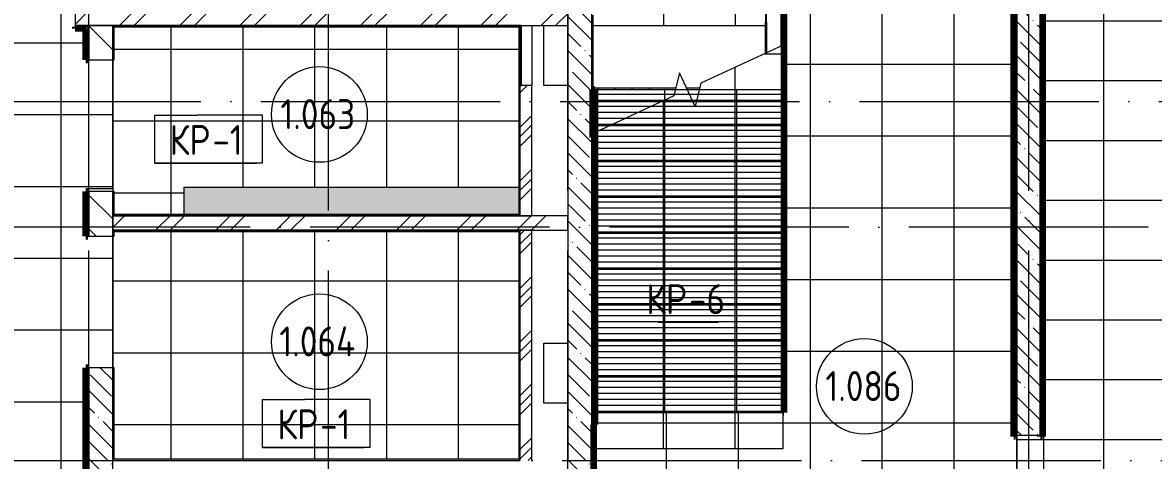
# Model space of a CAD drawing. Header units: millimetres. Extents: x -4370 to 196781, y -4577 to 61202.
# Drawn here: x 131946 to 141390, y 51675 to 55336 of the extents above; entities that cross this region are included whole.
import ezdxf

# ---------------------------------------------------------------- set-up
doc = ezdxf.new("R2010")
doc.units = ezdxf.units.MM
doc.linetypes.add('ADSK_Линия сетки', pattern=[2500, 2000, -250, 0, -250])
for name, color, linetype, lineweight in [('A-AREA-____-IDEN', 2, 'Continuous', 20), ('A-FLOR-____-IDEN', 11, 'Continuous', 20), ('A-FLOR-____-OTLN', 192, 'Continuous', 9), ('A-FLOR-____-PATT', 8, 'Continuous', 9), ('A-GENM-____-MCUT', 13, 'Continuous', 9), ('A-GENM-____-OTLN', 13, 'Continuous', 9), ('A-ROOF-___-IDEN', 132, 'Continuous', 20), ('A-ROOF-____-OTLN', 132, 'Continuous', 9), ('A-ROOF-____-PATT', 132, 'Continuous', 9), ('A-ROOF-FNSH-MCUT', 132, 'Continuous', 9), ('A-WALL-____-MCUT', 113, 'Continuous', 9), ('A-WALL-____-PATT', 111, 'Continuous', 9), ('A-WALL-FNSH-MCUT', 113, 'Continuous', 9), ('I-WALL-____-OTLN', 2, 'Continuous', 9), ('S-GRID-____-OTLN', 1, 'Continuous', 9), ('S-STRS-____-MBND', 31, 'Continuous', 9), ('S-STRS-____-OTLN', 31, 'Continuous', 9)]:
    doc.layers.add(name, color=color, linetype=linetype, lineweight=lineweight)
doc.styles.add('GOST Common_1', font='GOST_Common.ttf', dxfattribs={"width": 0.9, "height": 250})
pattern_1 = [(270, (136698.5, 51775), (600, 4e-14), []), (0, (136698.5, 51775), (0, 600), [])]
pattern_2 = [(45, (0, 0), (-251.4472, 251.4472), []), (45, (0, 381), (-251.4472, 251.4472), [])]
pattern_3 = [(135, (0, 0), (-142.5612, -142.5612), []), (135, (142.56, 0), (-142.5612, -142.5612), [252.016, -50.403, 3.353, -47.05])]

# ---------------------------------------------------------------- blocks, each defined once
blk = doc.blocks.new('ASML_АР_Отделка Люка - ВО Отделка люков_Грунтовка 0_Шпатлевка 0_Окраска 0_0-42722003-О_АИ_ПП_0_000_Целиком')
at = {"layer": 'A-GENM-____-MCUT', "color": 130, "lineweight": 25}
for p, q in [((250, 3), (-250, 3)), ((-250, 3), (-250, 0)), ((250, 0), (250, 3)), ((-250, 0), (250, 0))]:
    blk.add_line(p, q, dxfattribs=at)
blk = doc.blocks.new('0083_СОШ675_АР_R22_rvt-1-О_АИ_ПП_0_000_Целиком')
at = {"layer": 'A-FLOR-____-PATT', "lineweight": 5}
blk.add_hatch(color=221, dxfattribs=at).paths.add_polyline_path([(133295, 53730), (136090, 53730), (136090, 53960), (133295, 53960)])
at = {"layer": 'A-WALL-____-PATT', "lineweight": 5}
h = blk.add_hatch(dxfattribs=at)
h.set_pattern_fill('FP_3', color=10, style=0, pattern_type=2)
h.set_pattern_definition(pattern_3)
h.paths.add_polyline_path([(140450, 50095), (140450, 50245), (140250, 50245), (140250, 50095)])
h.paths.add_polyline_path([(140250, 51885), (140450, 51885), (140450, 58975), (140250, 58975), (140250, 54799.8)])
h = blk.add_hatch(dxfattribs=at)
h.set_pattern_fill('FP_3', color=10, style=0, pattern_type=2)
h.set_pattern_definition(pattern_3)
h.paths.add_polyline_path([(136700, 50095), (136700, 58775), (136500, 58775), (136500, 50095)])
h = blk.add_hatch(dxfattribs=at)
h.set_pattern_fill('FP_7', color=10, style=0, pattern_type=2)
h.set_pattern_definition(pattern_2)
h.paths.add_polyline_path([(136110, 55310), (136500, 55310), (136500, 55430), (132385, 55430), (132385, 55310), (136107, 55310)])
h.paths.add_polyline_path([(131152.9, 55310), (131285, 55310), (131285, 55430), (130405, 55430), (130405, 55310)])
h = blk.add_hatch(dxfattribs=at)
h.set_pattern_fill('FP_4', color=10, style=0, pattern_type=2)
h.set_pattern_definition([(135, (0, 0), (-141.42136, -141.42136), [])])
h.paths.add_polyline_path([(132500, 53550), (132700, 53550), (132700, 53923.9), (132500, 53923.9)])
h.paths.add_polyline_path([(132700, 55023.9), (132700, 55310), (132500, 55310), (132500, 55023.9)])
h = blk.add_hatch(dxfattribs=at)
h.set_pattern_fill('FP_8', color=10, style=0, pattern_type=2)
h.set_pattern_definition([(45, (0, 0), (-224.5064, 224.5064), []), (45, (79.38, 0), (0, 449.0128), []), (45, (-79.38, 0), (0, 449.0128), [])])
h.paths.add_polyline_path([(136107, 49750), (136200, 49750), (136200, 51555), (136100, 51555), (136100, 49750)])
h.paths.add_polyline_path([(136200, 51675), (136200, 53600), (136100, 53600), (136100, 51675), (136120.5, 51675)])
h.paths.add_polyline_path([(136100, 53720), (136200, 53720), (136200, 54810), (136100, 54810), (136100, 54799.8)])
h = blk.add_hatch(dxfattribs=at)
h.set_pattern_fill('FP_7', color=10, style=0, pattern_type=2)
h.set_pattern_definition(pattern_2)
h.paths.add_polyline_path([(136120.5, 53600), (136500, 53600), (136500, 53720), (132700, 53720), (132700, 53600), (136100, 53600)])
h = blk.add_hatch(dxfattribs=at)
h.set_pattern_fill('FP_3', color=10, style=0, pattern_type=2)
h.set_pattern_definition(pattern_3)
h.paths.add_polyline_path([(132700, 49250), (132700, 52450), (132500, 52450), (132500, 49250)])
at = {"layer": 'S-STRS-____-OTLN', "lineweight": 5}
h = blk.add_hatch(dxfattribs=at)
h.set_pattern_fill('FP_31', color=256, style=0, pattern_type=2)
h.set_pattern_definition([(270, (136700, 55310), (600, 4e-14), []), (0, (136700, 55310), (0, 600), [])])
h.paths.add_polyline_path([(138150, 55310), (138150, 55560), (136710, 55560), (136710, 55310)])
h = blk.add_hatch(dxfattribs=at)
h.set_pattern_fill('FP_9', color=256, style=0, pattern_type=2)
h.set_pattern_definition(pattern_1)
h.paths.add_polyline_path([(138298.5, 54775), (138298.5, 55075), (138141.9, 55075), (137611.8, 54827.8), (137598.9, 54775)])
h.paths.add_polyline_path([(137498.5, 54775), (137432.5, 54916.6), (137398.1, 54775)])
h = blk.add_hatch(dxfattribs=at)
h.set_pattern_fill('FP_9', color=256, style=0, pattern_type=2)
h.set_pattern_definition(pattern_1)
h.paths.add_polyline_path([(136855.1, 54475), (138298.5, 54475), (138298.5, 54775), (137598.9, 54775), (137564.5, 54633.4), (137498.5, 54775), (137398.1, 54775), (137385.2, 54722.2), (137362.4, 54711.5)])
h = blk.add_hatch(dxfattribs=at)
h.set_pattern_fill('FP_9', color=256, style=0, pattern_type=2)
h.set_pattern_definition(pattern_1)
h.paths.add_polyline_path([(136855.1, 54175), (138298.5, 54175), (138298.5, 54475), (136855.1, 54475), (136725, 54414.3), (136725, 54175)])
h = blk.add_hatch(dxfattribs=at)
h.set_pattern_fill('FP_9', color=256, style=0, pattern_type=2)
h.set_pattern_definition(pattern_1)
h.paths.add_polyline_path([(138298.5, 53875), (138298.5, 54175), (136725, 54175), (136725, 53875), (137362.4, 53875)])
h = blk.add_hatch(dxfattribs=at)
h.set_pattern_fill('FP_9', color=256, style=0, pattern_type=2)
h.set_pattern_definition(pattern_1)
h.paths.add_polyline_path([(138298.5, 53575), (138298.5, 53875), (136725, 53875), (136725, 53575), (137362.4, 53575)])
h = blk.add_hatch(dxfattribs=at)
h.set_pattern_fill('FP_9', color=256, style=0, pattern_type=2)
h.set_pattern_definition(pattern_1)
h.paths.add_polyline_path([(137362.4, 53275), (138298.5, 53275), (138298.5, 53575), (136725, 53575), (136725, 53275)])
h = blk.add_hatch(dxfattribs=at)
h.set_pattern_fill('FP_9', color=256, style=0, pattern_type=2)
h.set_pattern_definition(pattern_1)
h.paths.add_polyline_path([(137362.4, 52975), (138298.5, 52975), (138298.5, 53275), (136725, 53275), (136725, 52975)])
h = blk.add_hatch(dxfattribs=at)
h.set_pattern_fill('FP_9', color=256, style=0, pattern_type=2)
h.set_pattern_definition(pattern_1)
h.paths.add_polyline_path([(138298.5, 52675), (138298.5, 52975), (136725, 52975), (136725, 52675), (137362.4, 52675)])
h = blk.add_hatch(dxfattribs=at)
h.set_pattern_fill('FP_9', color=256, style=0, pattern_type=2)
h.set_pattern_definition(pattern_1)
h.paths.add_polyline_path([(137362.4, 52375), (138298.5, 52375), (138298.5, 52675), (136725, 52675), (136725, 52375)])
h = blk.add_hatch(dxfattribs=at)
h.set_pattern_fill('FP_9', color=256, style=0, pattern_type=2)
h.set_pattern_definition(pattern_1)
h.paths.add_polyline_path([(137362.4, 52075), (138298.5, 52075), (138298.5, 52375), (136725, 52375), (136725, 52075)])
h = blk.add_hatch(dxfattribs=at)
h.set_pattern_fill('FP_9', color=256, style=0, pattern_type=2)
h.set_pattern_definition(pattern_1)
h.paths.add_polyline_path([(136715, 51775), (138298.5, 51775), (138298.5, 52075), (136725, 52075), (136725, 51975), (136715, 51975)])
at = {"layer": 'A-FLOR-____-OTLN', "color": 90}
for p, q in [((136300, 54810), (136300, 55310)), ((136500, 54810), (136300, 54810)), ((133295, 53960), (136090, 53960)), ((133295, 53730), (133295, 53960)), ((136300, 52155), (136300, 52655)), ((136300, 52655), (136500, 52655)), ((136500, 52155), (136300, 52155))]:
    blk.add_line(p, q, dxfattribs=at)
at = {"layer": 'A-WALL-____-MCUT', "color": 50, "lineweight": 13}
for p, q in [((140450, 51885), (140450, 58975)), ((136500, 58775), (136500, 53720)), ((136700, 50280), (136700, 58775)), ((140250, 58775), (140250, 51885)), ((132385, 55430), (132385, 55310)), ((136500, 55310), (136500, 55430)), ((132385, 55310), (136107, 55310)), ((132700, 55310), (132500, 55310)), ((132500, 55310), (132500, 55023.9)), ((132700, 55023.9), (132700, 55310)), ((136110, 55310), (136500, 55310)), ((132500, 55023.9), (132700, 55023.9)), ((136107, 54810), (136100, 54810)), ((136100, 54810), (136100, 53720)), ((136200, 54810), (136110, 54810)), ((136200, 53720), (136200, 54810)), ((132700, 53923.9), (132500, 53923.9)), ((132500, 53923.9), (132500, 53550)), ((132700, 53550), (132700, 53923.9)), ((136100, 53720), (132700, 53720)), ((132700, 53720), (132700, 53600)), ((136500, 53720), (136200, 53720)), ((132500, 53550), (132700, 53550)), ((132700, 53600), (136100, 53600)), ((136100, 53600), (136100, 51675)), ((136200, 53600), (136500, 53600)), ((136200, 51675), (136200, 53600)), ((136500, 53600), (136500, 51675)), ((132500, 52450), (132500, 49250)), ((132700, 52450), (132500, 52450)), ((132700, 49250), (132700, 52450)), ((140250, 51885), (140450, 51885))]:
    blk.add_line(p, q, dxfattribs=at)
at = {"layer": 'A-WALL-____-MCUT', "color": 10, "lineweight": 5}
for p, q in [((136200, 53720), (136100, 53720)), ((136100, 53720), (136200, 53720)), ((136500, 53600), (136500, 53720)), ((136500, 53720), (136500, 53600)), ((136100, 53600), (136200, 53600)), ((136200, 53600), (136100, 53600))]:
    blk.add_line(p, q, dxfattribs=at)
at = {"layer": 'I-WALL-____-OTLN', "color": 90}
blk.add_line((136200, 55310), (136200, 54810), dxfattribs=at)
at = {"layer": 'S-STRS-____-MBND', "color": 10, "lineweight": 5}
for p, q in [((138298.5, 55148), (137611.8, 54827.8)), ((137432.5, 54916.6), (137385.2, 54722.2)), ((137564.5, 54633.4), (137432.5, 54916.6)), ((137611.8, 54827.8), (137564.5, 54633.4)), ((137385.2, 54722.2), (136698.5, 54402))]:
    blk.add_line(p, q, dxfattribs=at)
at = {"layer": 'S-STRS-____-OTLN', "color": 10, "lineweight": 5}
for p, q in [((136710, 55310), (138150, 55310)), ((136710, 55310), (138150, 55310)), ((138141.9, 55075), (138298.5, 55075)), ((138141.9, 55075), (138298.5, 55075)), ((138298.5, 55075), (138298.5, 55148)), ((138298.5, 54775), (138298.5, 55075)), ((137398.1, 54775), (137498.5, 54775)), ((137398.1, 54775), (137498.5, 54775)), ((137598.9, 54775), (138298.5, 54775)), ((137598.9, 54775), (138298.5, 54775)), ((138298.5, 54475), (138298.5, 54775)), ((136855.1, 54475), (138298.5, 54475)), ((136855.1, 54475), (138298.5, 54475)), ((138298.5, 54175), (138298.5, 54475)), ((136725, 54175), (138298.5, 54175)), ((136725, 54175), (138298.5, 54175)), ((138298.5, 53875), (138298.5, 54175)), ((136725, 53875), (138298.5, 53875)), ((136725, 53875), (138298.5, 53875)), ((138298.5, 53575), (138298.5, 53875)), ((136725, 53575), (138298.5, 53575)), ((136725, 53575), (138298.5, 53575)), ((138298.5, 53275), (138298.5, 53575)), ((136725, 53275), (138298.5, 53275)), ((136725, 53275), (138298.5, 53275)), ((138298.5, 52975), (138298.5, 53275)), ((136725, 52975), (138298.5, 52975)), ((136725, 52975), (138298.5, 52975)), ((138298.5, 52675), (138298.5, 52975)), ((136725, 52675), (138298.5, 52675)), ((136725, 52675), (138298.5, 52675)), ((138298.5, 52375), (138298.5, 52675)), ((136725, 52375), (138298.5, 52375)), ((136725, 52375), (138298.5, 52375)), ((138298.5, 52075), (138298.5, 52375)), ((136725, 52075), (138298.5, 52075)), ((136725, 52075), (138298.5, 52075)), ((138298.5, 51775), (138298.5, 52075)), ((136715, 51775), (138298.5, 51775))]:
    blk.add_line(p, q, dxfattribs=at)
at = {"layer": 'A-GENM-____-OTLN', "color": 90, "lineweight": 9, "rotation": 90}
blk.add_blockref('ASML_АР_Отделка Люка - ВО Отделка люков_Грунтовка 0_Шпатлевка 0_Окраска 0_0-42722003-О_АИ_ПП_0_000_Целиком', (136110, 55060), dxfattribs=at)
blk = doc.blocks.new('ADSK_Марка_Перекрытие - Типоразмер_ADSK_Марка-158127-О_АИ_ПП_0_000_Целиком')
at = {"layer": 'A-FLOR-____-IDEN'}
for p, q in [((-4.5, 4), (-1, 4)), ((-4.5, 0), (-4.5, 4)), ((4.5, 4), (-1, 4)), ((4.5, 0), (4.5, 4)), ((4.5, 0), (-4.5, 0)), ((-4.5, 0), (4, 0))]:
    blk.add_line(p, q, dxfattribs=at)
blk = doc.blocks.new('ADSK_Марка_Крыша - Типоразмер_ADSK_Марка-153529-О_АИ_ПП_0_000_Целиком')
at = {"layer": 'A-ROOF-___-IDEN'}
blk.add_line((-2.5, 0), (2.5, 0), dxfattribs=at)
blk = doc.blocks.new('ADSK_Марка_Помещение_ОдноЗначение - Номер-159740-О_АИ_ПП_0_000_Целиком')
at = {"layer": 'A-AREA-____-IDEN'}
blk.add_circle((0, 0), 4, dxfattribs=at)

msp = doc.modelspace()

# ---------------------------------------------------------------- hatches: boundary and pattern name
at = {"layer": 'A-FLOR-____-PATT'}
h = msp.add_hatch(dxfattribs=at)
h.set_pattern_fill('FP_194', color=256, style=0, pattern_type=2)
h.set_pattern_definition([(0, (138525, 54387.5), (0, 600), []), (90, (138525, 54387.5), (-600, 4e-14), [])])
h.paths.add_polyline_path([(137362.411157, 50120.000586), (140233.978078, 50120.865298), (140233.978078, 50235.000586), (140248.978078, 50235.000586), (140248.978078, 51875.000586), (140223.978078, 51875.000586), (140223.978078, 57265), (138303.5, 57265), (138303.5, 52074.999414), (136725, 52074.999414), (136725, 51974.999414), (136715, 51974.999414), (136715, 50305.000586), (137035.022508, 50305.000586), (137035.022508, 50290.001173), (137045, 50290.001173), (137045, 50120.000586)])
h.paths.add_polyline_path([(138604.309188, 58775.000586), (140169.978078, 58775.003188), (140169.978078, 58975.000586), (138440.000586, 58975), (138440.000586, 58775.000586)])
h = msp.add_hatch(dxfattribs=at)
h.set_pattern_fill('FP_151', color=256, style=0, pattern_type=2)
h.set_pattern_definition([(270, (133975, 56850), (500, 3e-14), []), (0, (133975, 56850), (0, 500), [])])
h.paths.add_polyline_path([(144813.799338, 41125), (145034.978078, 41125), (145034.978078, 45574.999414), (145049.978078, 45574.999414), (145049.978078, 46824.999414), (145034.978078, 46824.999414), (145034.978078, 49924.999414), (145049.978078, 49924.999414), (145049.978078, 52424.999414), (145034.978078, 52424.999414), (145034.978078, 58387.499731), (144664.964403, 58387.499731), (144664.964403, 58392.499731), (144654.964403, 58392.499731), (144654.964403, 58399.499145), (144649.964403, 58399.499145), (144649.964403, 58760.000586), (140872.293949, 58760.000586), (140872.293949, 58402.499731), (140867.293949, 58402.499145), (140867.270008, 58392.499731), (140857.293949, 58392.499731), (140856.354501, 58387.499731), (140463.978078, 58387.499731), (140463.978078, 51875.000586), (140448.978078, 51875.000586), (140448.978078, 51883.246546), (140248.978078, 51883.246546), (140250, 50245.000586), (140450, 50244.535268), (140450, 50235.000586), (140463.978078, 50235.000586), (140463.978078, 48485.5), (140458.978078, 48484.770809), (140458.978078, 48475.5), (140448.978078, 48475.5), (140447.907499, 48470.5), (138980, 48470.5), (138980, 48485.5), (138310, 48485.5), (138310, 48470.5), (137800, 48470.5), (137800, 48485.5), (137130, 48485.5), (137130, 48470.5), (136714.978078, 48470.5), (136714.978078, 48009.999414), (136700, 48009.999414), (136700, 45809.999414), (136714.978078, 45809.999414), (136714.978078, 45515.000586), (137184.877511, 45515.000586), (137184.877511, 45510.000586), (137194.877511, 45510.000586), (137194.877511, 45500.000586), (137199.877511, 45500.000586), (137199.877511, 45344.968424), (140450, 45344.968424), (140450, 45334.96901), (140460, 45334.96901), (140460, 45324.96901), (140465, 45324.876559), (140465, 41125), (143571.901308, 41125)])
h.paths.add_polyline_path([(144652.026724, 58760.000586), (144654.964403, 58760.000586), (144654.964403, 58765.000586), (144652.026724, 58765.000586)])
h = msp.add_hatch(dxfattribs=at)
h.set_pattern_fill('FP_222', color=256, style=0, pattern_type=2)
h.set_pattern_definition([(0, (31466.86, 169765.64), (0, 600), []), (90, (31466.86, 169765.64), (-600, 4e-14), [])])
h.paths.add_polyline_path([(130850, 49050.000586), (131950, 49050.001172), (131950, 49275.001172), (132475, 49275.001172), (132475, 52450.002606), (132700, 52450.002606), (132700, 53550.002606), (132475, 53550.002606), (132475, 53923.926331), (132500, 53923.926331), (132500, 53948.926331), (132700, 53948.926331), (132700, 55023.926331), (132475, 55023.926331), (132475, 55285.000586), (132385, 55285.000586), (132384.782848, 55430), (131285, 55430), (131285, 55285.000586), (130430, 55285.000586), (130430, 53299.999414), (130285, 53299.999414), (130285, 52199.999414), (130430, 52199.999414), (130430, 49275.001172), (130850, 49275.001172), (130850, 49250.000586)])
h = msp.add_hatch(dxfattribs=at)
h.set_pattern_fill('FP_184', color=256, style=0, pattern_type=2)
h.set_pattern_definition([(90, (134387.5, 54512.56), (-600, 4e-14), []), (180, (134387.5, 54512.56), (-7e-14, -600), [])])
h.paths.add_polyline_path([(132710, 53730.000586), (133295, 53730.000586), (133295, 53960), (136090, 53960), (136090, 55300.000586), (132710, 55300.000586), (132710, 55023.926331), (132700, 55023.926331), (132700, 53923.926331), (132710, 53923.926331), (132710, 53870)])
h = msp.add_hatch(dxfattribs=at)
h.set_pattern_fill('FP_183', color=256, style=0, pattern_type=2)
h.set_pattern_definition([(90, (134387.5, 52575.06), (-600, 4e-14), []), (180, (134387.5, 52575.06), (-7e-14, -600), [])])
h.paths.add_polyline_path([(132775.10041, 51685.000586), (136090, 51685.000586), (136090, 53590.000586), (132710, 53590.000586), (132710, 53550.002606), (132700, 53550.000586), (132700, 52450.000586), (132710, 52450), (132710, 51685.000586)])
at = {"layer": 'A-ROOF-____-PATT'}
h = msp.add_hatch(dxfattribs=at)
h.set_pattern_fill('FP_246', color=256, style=0, pattern_type=2)
h.set_pattern_definition([(45, (0, 0), (-142.5612, 142.5612), []), (45, (142.56, 0), (-142.5612, 142.5612), [252.016, -50.403, 3.353, -47.05])])
h.paths.add_polyline_path([(136710, 54774.999414), (137398.050177, 54774.999414), (137400.723515, 54785.999414), (136710, 54785.999414)])
h.paths.add_polyline_path([(137598.949823, 54774.999414), (137601.62316, 54785.999414), (137493.370616, 54785.999414), (137498.5, 54774.999414)])
h = msp.add_hatch(dxfattribs=at)
h.set_pattern_fill('FP_277', color=256, style=0, pattern_type=2)
h.set_pattern_definition([(90, (136710, 45436), (-600, 4e-14), []), (180, (136710, 45435.977), (-6e-15, -50), [])])
h.paths.add_polyline_path([(138298.5, 54474.999414), (138298.5, 54774.999414), (136725, 54774.999414), (136725, 54474.999414), (138141.852076, 54474.999414)])
h = msp.add_hatch(dxfattribs=at)
h.set_pattern_fill('FP_276', color=256, style=0, pattern_type=2)
h.set_pattern_definition([(90, (136710, 45136), (-600, 4e-14), []), (180, (136710, 45135.977), (-6e-15, -50), [])])
h.paths.add_polyline_path([(137362.411157, 54174.999414), (138298.5, 54174.999414), (138298.5, 54474.999414), (136725, 54474.999414), (136725, 54174.999414), (136855.147924, 54174.999414)])
h = msp.add_hatch(dxfattribs=at)
h.set_pattern_fill('FP_275', color=256, style=0, pattern_type=2)
h.set_pattern_definition([(90, (136710, 44836), (-600, 4e-14), []), (180, (136710, 44835.977), (-6e-15, -50), [])])
h.paths.add_polyline_path([(136855.147924, 53874.999414), (138298.5, 53874.999414), (138298.5, 54174.999414), (136725, 54174.999414), (136725, 53874.999414)])
h = msp.add_hatch(dxfattribs=at)
h.set_pattern_fill('FP_274', color=256, style=0, pattern_type=2)
h.set_pattern_definition([(90, (136710, 44536), (-600, 4e-14), []), (180, (136710, 44535.977), (-6e-15, -50), [])])
h.paths.add_polyline_path([(138298.5, 53574.999414), (138298.5, 53874.999414), (136725, 53874.999414), (136725, 53574.999414), (137362.411157, 53574.999414)])
h = msp.add_hatch(dxfattribs=at)
h.set_pattern_fill('FP_273', color=256, style=0, pattern_type=2)
h.set_pattern_definition([(90, (136710, 44236), (-600, 4e-14), []), (180, (136710, 44235.977), (-6e-15, -50), [])])
h.paths.add_polyline_path([(137362.411157, 53274.999414), (138298.5, 53274.999414), (138298.5, 53574.999414), (136725, 53574.999414), (136725, 53274.999414)])
h = msp.add_hatch(dxfattribs=at)
h.set_pattern_fill('FP_272', color=256, style=0, pattern_type=2)
h.set_pattern_definition([(90, (136710, 43936), (-600, 4e-14), []), (180, (136710, 43935.977), (-6e-15, -50), [])])
h.paths.add_polyline_path([(137362.411157, 52974.999414), (138298.5, 52974.999414), (138298.5, 53274.999414), (136725, 53274.999414), (136725, 52974.999414)])
h = msp.add_hatch(dxfattribs=at)
h.set_pattern_fill('FP_271', color=256, style=0, pattern_type=2)
h.set_pattern_definition([(90, (136710, 43636), (-600, 4e-14), []), (180, (136710, 43635.977), (-6e-15, -50), [])])
h.paths.add_polyline_path([(137362.411157, 52674.999414), (138298.5, 52674.999414), (138298.5, 52974.999414), (136725, 52974.999414), (136725, 52674.999414)])
h = msp.add_hatch(dxfattribs=at)
h.set_pattern_fill('FP_270', color=256, style=0, pattern_type=2)
h.set_pattern_definition([(90, (136710, 43336), (-600, 4e-14), []), (180, (136710, 43335.977), (-6e-15, -50), [])])
h.paths.add_polyline_path([(138298.5, 52374.999414), (138298.5, 52674.999414), (136725, 52674.999414), (136725, 52374.999414), (137362.411157, 52374.999414)])
h = msp.add_hatch(dxfattribs=at)
h.set_pattern_fill('FP_269', color=256, style=0, pattern_type=2)
h.set_pattern_definition([(90, (136710, 43036), (-600, 4e-14), []), (180, (136710, 43035.977), (-6e-15, -50), [])])
h.paths.add_polyline_path([(137362.411157, 52074.999414), (138298.5, 52074.999414), (138298.5, 52374.999414), (136725, 52374.999414), (136725, 52074.999414)])
at = {"layer": 'A-WALL-____-PATT'}
for points in [[(138280, 55139.418849), (138290, 55144.081925), (138290, 58770.000586), (138280, 58770.000586), (138280, 55148.04554)], [(140448.978078, 52085.000586), (140458.978078, 52085.000586), (140458.978078, 58392.499731), (140448.978078, 58392.499731), (140448.978078, 54799.821069)], [(136090, 55300.000586), (136090, 55310.000586), (132700, 55310.000586), (132700, 55300.000586), (133636.717067, 55300.000586)], [(136090, 53730.000586), (136100, 53730.000586), (136100, 55310.000586), (136090, 55310.000586), (136090, 54799.821069)], [(136710, 50290.001173), (136710, 54774.999414), (136700, 54774.999414), (136700, 50290.001173)], [(136100, 53720.000586), (136100, 53730.000586), (132710, 53730.000586), (132710, 53720.000586), (133636.717067, 53720.000586)], [(136090, 53590.000586), (136090, 53600.000586), (132700, 53600.000586), (132700, 53590.000586), (133636.717067, 53590.000586)], [(136090, 51685.000586), (136100, 51685.000586), (136100, 53600.000586), (136090, 53600.000586), (136090, 52489.74121)], [(136100, 51675.000586), (136100, 51685.000586), (132710, 51685.000586), (132710, 51675.000586), (133636.717067, 51675.000586)]]:
    msp.add_hatch(color=7, dxfattribs=at).paths.add_polyline_path(points)
h = msp.add_hatch(color=7, dxfattribs=at)
h.paths.add_polyline_path([(140238.978078, 50095.001172), (140248.978078, 50095.001172), (140248.978078, 50235.000586), (140238.978078, 50235.000586), (140238.978078, 50105.001172)])
h.paths.add_polyline_path([(140238.978078, 51875.000586), (140248.978078, 51875.000586), (140248.978078, 58775.000586), (140238.978078, 58775.000586), (140238.978078, 54799.821069)])
h = msp.add_hatch(color=7, dxfattribs=at)
h.paths.add_polyline_path([(132490, 55300.000586), (132500, 55300.000586), (132500, 55310.000586), (132385, 55310.000586), (132385, 55300.000586), (132394.819037, 55300.000586)])
h.paths.add_polyline_path([(131152.921007, 55300.000586), (131285, 55300.000586), (131285, 55310.000586), (130415, 55310.000586), (130415, 55300.000586)])
h = msp.add_hatch(color=7, dxfattribs=at)
h.paths.add_polyline_path([(132490, 49250.001172), (132500, 49250.001172), (132500, 52450.002606), (132490, 52450.002606), (132490, 49260.001172)])
h.paths.add_polyline_path([(132500, 53550.002606), (132500, 53923.926331), (132490, 53923.926331), (132490, 53550.002606)])
h.paths.add_polyline_path([(132500, 55023.926331), (132500, 55300.000586), (132490, 55300.000586), (132490, 55023.926331)])
h = msp.add_hatch(color=7, dxfattribs=at)
h.paths.add_polyline_path([(132710, 53720.000586), (132710, 53923.926331), (132700, 53923.926331), (132700, 53720.000586)])
h.paths.add_polyline_path([(132710, 55023.926331), (132710, 55300.000586), (132700, 55300.000586), (132700, 55023.926331)])
h = msp.add_hatch(color=7, dxfattribs=at)
h.paths.add_polyline_path([(132710, 51675.000586), (132710, 52450.000586), (132700, 52450.000586), (132700, 51675.000586)])
h.paths.add_polyline_path([(132710, 53550.000586), (132710, 53590.000586), (132700, 53590.000586), (132700, 53550.000586)])
h = msp.add_hatch(color=7, dxfattribs=at)
h.paths.add_polyline_path([(140458.978078, 48485.5), (140458.978078, 50215.000586), (140448.978078, 50215.000586), (140448.978078, 48485.5)])
h.paths.add_polyline_path([(140458.978078, 51915.000586), (140458.978078, 52085.000586), (140448.978078, 52085.000586), (140448.978078, 51915.000586)])

# ---------------------------------------------------------------- linework, layer by layer
at = {"layer": 'A-FLOR-____-OTLN'}
for p, q in [((132700, 55023.926331), (132700, 53923.926331)), ((132700, 53948.926331), (132700, 55023.926331)), ((132500, 53923.926331), (132500, 53948.926331)), ((132500, 53948.926331), (132700, 53948.926331)), ((132700, 53550.000586), (132700, 52450.000586)), ((132700, 52450.002606), (132700, 53550.000586)), ((140448.978078, 51883.246546), (140248.978078, 51883.246546)), ((140248.978078, 51875.000586), (140248.978078, 50245.000586)), ((140249.000586, 50235.000586), (140249.000586, 51875.000586))]:
    msp.add_line(p, q, dxfattribs=at)
at = {"layer": 'A-ROOF-____-OTLN'}
for p, q in [((138298.5, 54774.999414), (138298.5, 54474.999414)), ((136725, 54474.999414), (138298.5, 54474.999414)), ((138298.5, 54474.999414), (138298.5, 52074.999414)), ((136725, 54174.999414), (138298.5, 54174.999414)), ((136725, 53874.999414), (138298.5, 53874.999414)), ((136725, 53574.999414), (138298.5, 53574.999414)), ((136725, 53274.999414), (138298.5, 53274.999414)), ((136725, 52974.999414), (138298.5, 52974.999414)), ((136725, 52674.999414), (138298.5, 52674.999414)), ((136725, 52374.999414), (138298.5, 52374.999414)), ((136725, 52074.999414), (138298.5, 52074.999414))]:
    msp.add_line(p, q, dxfattribs=at)
at = {"layer": 'A-ROOF-FNSH-MCUT', "color": 7}
for p, q in [((136710, 54785.999414), (136710, 54774.999414)), ((137400.723515, 54785.999414), (136710, 54785.999414)), ((137601.62316, 54785.999414), (137493.370616, 54785.999414)), ((136725, 54774.999414), (137398.050177, 54774.999414)), ((137498.5, 54774.999414), (137598.949823, 54774.999414))]:
    msp.add_line(p, q, dxfattribs=at)
at = {"layer": 'A-WALL-____-MCUT', "color": 7}
for p, q in [((138150, 58765.000586), (138150, 55335.661871)), ((138160, 55335.661871), (138160, 58775.000586)), ((138280, 58775.000586), (138280, 55139.418849)), ((138290, 55144.081925), (138290, 58770.000586)), ((140238.978078, 58765.000586), (140238.978078, 51875.000586)), ((140248.978078, 51875.000586), (140248.978078, 58775.000586)), ((140448.978078, 58402.499731), (140448.978078, 51915.000586)), ((140458.978078, 51915.000586), (140458.978078, 58392.499731)), ((132500, 55310.000586), (132385, 55310.000586)), ((132385, 55310.000586), (132385, 55300.000586)), ((132385, 55300.000586), (132490, 55300.000586)), ((132490, 55300.000586), (132490, 55023.926331)), ((132500, 55023.926331), (132500, 55310.000586)), ((138150, 55335.661871), (138160, 55335.661871)), ((132490, 55023.926331), (132500, 55023.926331)), ((136700, 54774.999414), (136700, 50280.001173)), ((136710, 54774.999414), (136700, 54774.999414)), ((136710, 50290.001173), (136710, 54374.999414)), ((132490, 53923.926331), (132490, 53550.002606)), ((132500, 53923.926331), (132490, 53923.926331)), ((132500, 53550.002606), (132500, 53923.926331)), ((132490, 53550.002606), (132500, 53550.002606)), ((132490, 52450.002606), (132490, 49260.001172)), ((132500, 52450.002606), (132490, 52450.002606)), ((132500, 49250.001172), (132500, 52450.002606)), ((140238.978078, 51875.000586), (140248.978078, 51875.000586)), ((140448.978078, 51915.000586), (140458.978078, 51915.000586))]:
    msp.add_line(p, q, dxfattribs=at)
at = {"layer": 'A-WALL-____-MCUT'}
msp.add_line((140458.978078, 52085.000586), (140448.978078, 52085.000586), dxfattribs=at)
at = {"layer": 'A-WALL-FNSH-MCUT', "color": 7}
for p, q in [((136100, 55310.000586), (132700, 55310.000586)), ((132700, 55310.000586), (132700, 55023.926331)), ((132710, 55300.000586), (136090, 55300.000586)), ((132710, 55023.926331), (132710, 55300.000586)), ((136090, 55300.000586), (136090, 53730.000586)), ((136100, 53720.000586), (136100, 55310.000586)), ((132700, 55023.926331), (132710, 55023.926331)), ((132710, 53923.926331), (132700, 53923.926331)), ((132700, 53923.926331), (132700, 53720.000586)), ((132710, 53730.000586), (132710, 53923.926331)), ((132700, 53720.000586), (136100, 53720.000586)), ((136090, 53730.000586), (132710, 53730.000586)), ((136100, 53600.000586), (132700, 53600.000586)), ((132700, 53600.000586), (132700, 53550.000586)), ((132700, 53550.000586), (132710, 53550.000586)), ((132710, 53590.000586), (136090, 53590.000586)), ((132710, 53550.000586), (132710, 53590.000586)), ((136090, 53590.000586), (136090, 51685.000586)), ((136100, 51675.000586), (136100, 53600.000586)), ((132710, 52450.000586), (132700, 52450.000586)), ((132700, 52450.000586), (132700, 51675.000586)), ((132710, 51685.000586), (132710, 52450.000586)), ((132700, 51675.000586), (136100, 51675.000586)), ((136090, 51685.000586), (132710, 51685.000586))]:
    msp.add_line(p, q, dxfattribs=at)
at = {"layer": 'I-WALL-____-OTLN', "color": 20, "lineweight": 90}
for p, q in [((138303.5, 58765.000586), (138303.5, 52074.999414)), ((140223.978078, 51875.000586), (140223.978078, 58765.000586)), ((132385, 55300.000586), (132385, 55285.000586)), ((132475, 55285.000586), (132385, 55285.000586)), ((132475, 55023.926331), (132475, 55285.000586)), ((132475, 55023.926331), (132490, 55023.926331)), ((136710, 54374.999414), (136710, 54774.999414)), ((136710, 54774.999414), (136725, 54774.999414)), ((136725, 54774.999414), (136725, 53774.999414)), ((136710, 54374.999414), (136725, 54374.999414)), ((136710, 54074.999414), (136725, 54074.999414)), ((132475, 53550.002606), (132475, 53923.926331)), ((132490, 53923.926331), (132475, 53923.926331)), ((136710, 53774.999414), (136725, 53774.999414)), ((136725, 53774.999414), (136725, 51974.999414)), ((132475, 53550.002606), (132490, 53550.002606)), ((136710, 53474.999414), (136725, 53474.999414)), ((136710, 53174.999414), (136725, 53174.999414)), ((136710, 52874.999414), (136725, 52874.999414)), ((136710, 52574.999414), (136725, 52574.999414)), ((132475, 49275.001172), (132475, 52450.002606)), ((132490, 52450.002606), (132475, 52450.002606)), ((136710, 52274.999414), (136725, 52274.999414)), ((138303.5, 52074.999414), (138298.5, 52074.999414)), ((136710, 51974.999414), (136725, 51974.999414)), ((136715, 51974.999414), (136715, 50289.847326)), ((140238.978078, 51875.000586), (140223.978078, 51875.000586))]:
    msp.add_line(p, q, dxfattribs=at)
at = {"layer": 'I-WALL-____-OTLN', "color": 5, "lineweight": 90}
for p, q in [((140463.978078, 58387.499731), (140463.978078, 51875.000586)), ((140458.978078, 52085.000586), (140463.978078, 52085.000586)), ((140448.978078, 51875.000586), (140448.978078, 51885.000586)), ((140448.978078, 51875.000586), (140463.978078, 51875.000586))]:
    msp.add_line(p, q, dxfattribs=at)
at = {"layer": 'I-WALL-____-OTLN'}
for p, q in [((136710, 55397.213009), (136710, 54785.999414)), ((138150, 55078.798853), (138150, 55335.661871)), ((138160, 55335.661871), (138160, 55083.46193))]:
    msp.add_line(p, q, dxfattribs=at)
at = {"layer": 'S-GRID-____-OTLN', "linetype": 'ADSK_Линия сетки'}
for p, q in [((132500.001, -3572.657751), (132500.001, 61202.00513)), ((134500.00113, -3738.839947), (134500.00113, 61202.00513)), ((136500.001, -3572.657751), (136500.001, 61202.00513)), ((140350.001, -3572.657751), (140350.001, 61202.00513)), ((-3569.551216, 54675.000586), (156348.554077, 54675.000586)), ((156348.554077, 53625.11992), (76917.364355, 53625.11992)), ((-3553.763124, 51675.000586), (156348.554077, 51675.000586))]:
    msp.add_line(p, q, dxfattribs=at)

# ---------------------------------------------------------------- block references
at = {"lineweight": 5}
msp.add_blockref('0083_СОШ675_АР_R22_rvt-1-О_АИ_ПП_0_000_Целиком', (0, 0), dxfattribs=at)
at = {"layer": 'A-AREA-____-IDEN', "xscale": 99.99999999999993, "yscale": 99.99999999999993, "zscale": 99.99999999999993}
for p in [(134424.950374, 54567.340577), (134424.950374, 52667.17804), (138976.780488, 52293.764253)]:
    msp.add_blockref('ADSK_Марка_Помещение_ОдноЗначение - Номер-159740-О_АИ_ПП_0_000_Целиком', p, dxfattribs=at)
at = {"layer": 'A-FLOR-____-IDEN', "xscale": 99.99999999999993, "yscale": 99.99999999999993, "zscale": 99.99999999999993}
for p in [(133500, 54161.654884), (134400, 51784.052116)]:
    msp.add_blockref('ADSK_Марка_Перекрытие - Типоразмер_ADSK_Марка-158127-О_АИ_ПП_0_000_Целиком', p, dxfattribs=at)
at = {"layer": 'A-ROOF-___-IDEN', "xscale": 99.99999999999993, "yscale": 99.99999999999993, "zscale": 99.99999999999993}
msp.add_blockref('ADSK_Марка_Крыша - Типоразмер_ADSK_Марка-153529-О_АИ_ПП_0_000_Целиком', (137504.25, 52830.488453), dxfattribs=at)

# ---------------------------------------------------------------- texts
at = {"layer": 'A-AREA-____-IDEN', "lineweight": 9, "char_height": 250, "attachment_point": 1, "style": 'GOST Common_1'}
for s, insert, width in [('1.063', (134099.593117, 54695.065648), 800.8858125), ('1.064', (134090.593117, 52794.903111), 822.531375), ('1.086', (138651.42323, 52421.489325), 800.8858125)]:
    msp.add_mtext(s, dxfattribs=dict(at, insert=insert, width=width))
at = {"layer": 'A-FLOR-____-IDEN', "lineweight": 9, "char_height": 250, "attachment_point": 1, "style": 'GOST Common_1'}
for s, insert, width in [('КР', (133173.919154, 54479.492458), 432.91125), ('-1', (133531.106654, 54479.492458), 331.898625), ('КР', (134073.919154, 52101.889691), 432.91125), ('-1', (134431.106654, 52101.889691), 331.898625)]:
    msp.add_mtext(s, dxfattribs=dict(at, insert=insert, width=width))
at = {"layer": 'A-ROOF-___-IDEN', "lineweight": 9, "char_height": 250, "attachment_point": 1, "style": 'GOST Common_1'}
for s, insert, width in [('КР', (137154.319154, 53148.326027), 432.91125), ('-6', (137511.506654, 53148.326027), 389.620125)]:
    msp.add_mtext(s, dxfattribs=dict(at, insert=insert, width=width))

doc.saveas('drawing.dxf')
